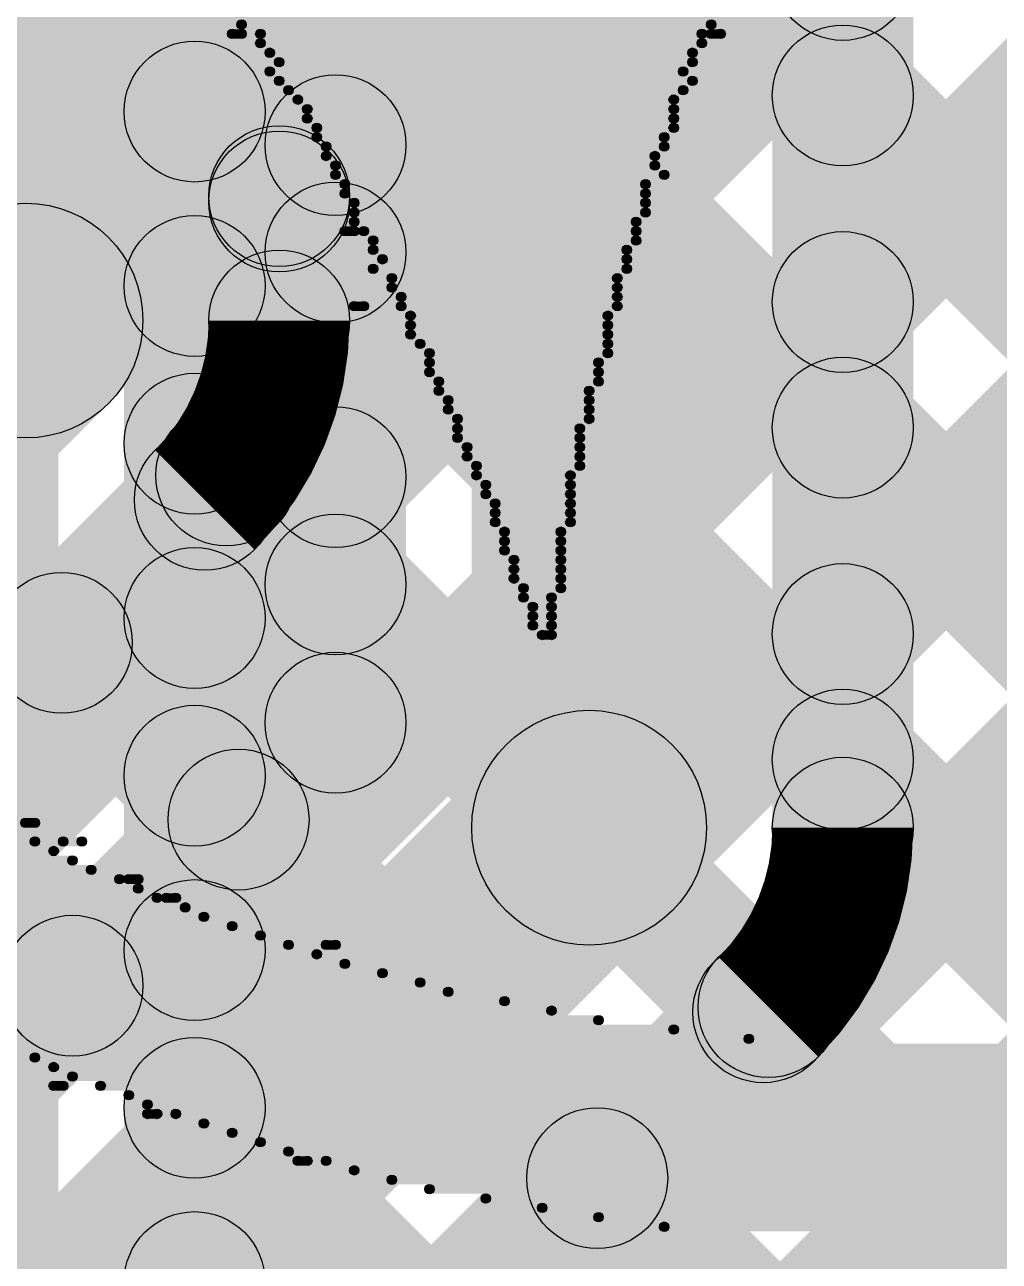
# Model space of a CAD drawing. Header units: millimetres. Extents: x 0 to 212, y 0 to 213.
# Drawn here: x 1.7299 to 1.8337, y 0.5588 to 0.6905 of the extents above; entities that cross this region are included whole.
import ezdxf

# ---------------------------------------------------------------- set-up
doc = ezdxf.new("R2010")
doc.units = ezdxf.units.MM
doc.header["$MEASUREMENT"] = 0
for name, color, linetype in [('BottomLayer', 5, 'Continuous'), ('TopLayer', 1, 'Continuous'), ('TopOverlay', 2, 'Continuous')]:
    doc.layers.add(name, color=color, linetype=linetype)

msp = doc.modelspace()

# ---------------------------------------------------------------- hatches: boundary and pattern name
at = {"layer": 'BottomLayer'}
for points in [[(1.7335, 0.494), (1.7085, 0.494), (1.7085, 1.319), (1.7335, 1.319)], [(1.75137, 0.47867), (1.74077, 0.48928), (2.48392, 1.23243), (2.49453, 1.22183)], [(1.7555, 0.494), (1.7405, 0.494), (1.7405, 1.18368), (1.7555, 1.18368)], [(1.7533, 0.58667), (1.7427, 0.59727), (2.29034, 1.14492), (2.30095, 1.13431)], [(1.7533, 0.62202), (1.7427, 0.63263), (2.25393, 1.14386), (2.26454, 1.13326)], [(1.7533, 0.55131), (1.7427, 0.56192), (2.3245, 1.14372), (2.3351, 1.13311)], [(1.7533, 0.51596), (1.7427, 0.52656), (2.35883, 1.1427), (2.36944, 1.13209)], [(1.7533, 0.65738), (1.7427, 0.66798), (2.2166, 1.14188), (2.2272, 1.13128)], [(1.7427, 0.74666), (1.7533, 0.75726), (2.11853, 0.39204), (2.10792, 0.38143)], [(1.7427, 0.7113), (1.7533, 0.72191), (2.08388, 0.39133), (2.07327, 0.38073)], [(1.7427, 0.67594), (1.7533, 0.68655), (2.04944, 0.39041), (2.03884, 0.3798)], [(1.7427, 0.64059), (1.7533, 0.6512), (2.0152, 0.3893), (2.00459, 0.37869)], [(1.7427, 0.60523), (1.7533, 0.61584), (1.98113, 0.38802), (1.97052, 0.37741)], [(1.7427, 0.56988), (1.7533, 0.58049), (1.9428, 0.39099), (1.93219, 0.38038)]]:
    msp.add_hatch(color=5, dxfattribs=at).paths.add_polyline_path(points)
h = msp.add_hatch(color=5, dxfattribs=at)
edge = h.paths.add_edge_path()
edge.add_arc((1.748, 0.68125), 0.0075, 0, 360)
h = msp.add_hatch(color=5, dxfattribs=at)
edge = h.paths.add_edge_path()
edge.add_arc((1.748, 0.66268), 0.0075, 0, 360)
h = msp.add_hatch(color=5, dxfattribs=at)
edge = h.paths.add_edge_path()
edge.add_arc((1.748, 0.64589), 0.0075, 0, 360)
h = msp.add_hatch(color=5, dxfattribs=at)
edge = h.paths.add_edge_path()
edge.add_arc((1.748, 0.62733), 0.0075, 0, 360)
h = msp.add_hatch(color=5, dxfattribs=at)
edge = h.paths.add_edge_path()
edge.add_arc((1.748, 0.61054), 0.0075, 0, 360)
h = msp.add_hatch(color=5, dxfattribs=at)
edge = h.paths.add_edge_path()
edge.add_arc((1.748, 0.59197), 0.0075, 0, 360)
h = msp.add_hatch(color=5, dxfattribs=at)
edge = h.paths.add_edge_path()
edge.add_arc((1.748, 0.57518), 0.0075, 0, 360)
h = msp.add_hatch(color=5, dxfattribs=at)
edge = h.paths.add_edge_path()
edge.add_arc((1.748, 0.55662), 0.0075, 0, 360)
at = {"layer": 'TopLayer'}
for points in [[(1.25722, -0.01548), (1.24661, -0.00488), (2.48392, 1.23243), (2.49453, 1.22183)], [(1.8223, 0.65567), (1.8117, 0.66627), (2.29034, 1.14492), (2.30095, 1.13431)], [(1.8223, 0.62031), (1.8117, 0.63092), (2.3245, 1.14372), (2.3351, 1.13311)], [(1.22186, -0.01548), (1.21126, -0.00488), (2.35883, 1.1427), (2.36944, 1.13209)], [(1.7425, 0.659), (1.7175, 0.659), (1.7175, 0.973), (1.7425, 0.973)], [(1.7645, 0.659), (1.7495, 0.659), (1.7495, 0.96182), (1.7645, 0.96182)], [(1.7705, 0.61618), (1.7555, 0.61618), (1.7555, 0.933), (1.7705, 0.933)], [(1.8025, 0.605), (1.7775, 0.605), (1.7775, 0.933), (1.8025, 0.933)], [(1.8245, 0.605), (1.8095, 0.605), (1.8095, 0.92182), (1.8245, 0.92182)], [(1.8117, 0.67766), (1.8223, 0.68826), (2.11853, 0.39204), (2.10792, 0.38143)], [(1.7623, 0.66638), (1.7517, 0.67698), (1.7577, 0.68298), (1.7683, 0.67238)], [(1.7517, 0.66694), (1.7623, 0.67755), (1.7683, 0.67155), (1.7577, 0.66094)], [(1.61206, 0.52338), (1.59438, 0.54106), (1.72116, 0.66784), (1.73884, 0.65016)], [(1.8117, 0.6423), (1.8223, 0.65291), (2.08388, 0.39133), (2.07327, 0.38073)], [(1.74608, 0.63721), (1.75668, 0.64782), (1.7683, 0.6362), (1.7577, 0.62559)], [(1.60646, 0.47518), (1.59585, 0.48578), (1.7577, 0.64763), (1.7683, 0.63702)], [(1.62762, 0.50783), (1.61701, 0.51843), (1.74379, 0.64521), (1.7544, 0.6346)], [(1.72856, 0.61937), (1.73916, 0.62998), (1.75798, 0.61116), (1.74737, 0.60056)], [(1.6326, 0.47518), (1.62199, 0.48578), (1.7577, 0.62149), (1.7683, 0.61088)], [(1.8117, 0.60694), (1.8223, 0.61755), (2.04944, 0.39041), (2.03884, 0.3798)], [(1.64732, 0.44464), (1.62964, 0.46232), (1.78116, 0.61384), (1.79884, 0.59616)], [(1.71088, 0.6017), (1.72149, 0.6123), (1.7403, 0.59349), (1.7297, 0.58288)], [(1.66288, 0.42909), (1.65227, 0.43969), (1.80379, 0.59121), (1.8144, 0.5806)], [(1.80323, 0.58005), (1.81384, 0.59066), (2.0152, 0.3893), (2.00459, 0.37869)], [(1.78556, 0.56237), (1.79616, 0.57298), (1.98113, 0.38802), (1.97052, 0.37741)]]:
    msp.add_hatch(color=1, dxfattribs=at).paths.add_polyline_path(points)
h = msp.add_hatch(color=1, dxfattribs=at)
edge = h.paths.add_edge_path()
edge.add_arc((1.817, 0.69633), 0.0075, 0, 360)
h = msp.add_hatch(color=1, dxfattribs=at)
edge = h.paths.add_edge_path()
edge.add_arc((1.817, 0.68296), 0.0075, 0, 360)
h = msp.add_hatch(color=1, dxfattribs=at)
edge = h.paths.add_edge_path()
edge.add_arc((1.763, 0.67768), 0.0075, 0, 360)
h = msp.add_hatch(color=1, dxfattribs=at)
edge = h.paths.add_edge_path()
edge.add_arc((1.757, 0.67225), 0.0075, 0, 360)
h = msp.add_hatch(color=1, dxfattribs=at)
edge = h.paths.add_edge_path()
edge.add_arc((1.757, 0.67168), 0.0075, 0, 360)
h = msp.add_hatch(color=1, dxfattribs=at)
edge = h.paths.add_edge_path()
edge.add_arc((1.763, 0.66625), 0.0075, 0, 360)
h = msp.add_hatch(color=1, dxfattribs=at)
edge = h.paths.add_edge_path()
edge.add_arc((1.73, 0.659), 0.0125, 0, 360)
h = msp.add_hatch(color=1, dxfattribs=at)
edge = h.paths.add_edge_path()
edge.add_arc((1.73, 0.659), 0.0125, 0, 360)
h = msp.add_hatch(color=1, dxfattribs=at)
edge = h.paths.add_edge_path()
edge.add_arc((1.817, 0.66097), 0.0075, 0, 360)
h = msp.add_hatch(color=1, dxfattribs=at)
edge = h.paths.add_edge_path()
edge.add_arc((1.757, 0.659), 0.0075, 0, 360)
h = msp.add_hatch(color=1, dxfattribs=at)
edge = h.paths.add_edge_path()
edge.add_arc((1.757, 0.659), 0.0075, 0, 360)
h = msp.add_hatch(color=1, dxfattribs=at)
edge = h.paths.add_edge_path()
edge.add_arc((1.757, 0.659), 0.0075, 0, 360)
h = msp.add_hatch(color=1, dxfattribs=at)
edge = h.paths.add_edge_path()
edge.add_arc((1.817, 0.6476), 0.0075, 0, 360)
h = msp.add_hatch(color=1, dxfattribs=at)
edge = h.paths.add_edge_path()
edge.add_arc((1.75138, 0.64251), 0.0075, 0, 360)
h = msp.add_hatch(color=1, dxfattribs=at)
edge = h.paths.add_edge_path()
edge.add_arc((1.763, 0.64233), 0.0075, 0, 360)
h = msp.add_hatch(color=1, dxfattribs=at)
edge = h.paths.add_edge_path()
edge.add_arc((1.74909, 0.63991), 0.0075, 0, 360)
h = msp.add_hatch(color=1, dxfattribs=at)
edge = h.paths.add_edge_path()
edge.add_arc((1.74909, 0.63991), 0.0075, 0, 360)
h = msp.add_hatch(color=1, dxfattribs=at)
edge = h.paths.add_edge_path()
edge.add_arc((1.74909, 0.63991), 0.0075, 0, 360)
h = msp.add_hatch(color=1, dxfattribs=at)
edge = h.paths.add_edge_path()
edge.add_arc((1.763, 0.63089), 0.0075, 0, 360)
h = msp.add_hatch(color=1, dxfattribs=at)
edge = h.paths.add_edge_path()
edge.add_arc((1.73386, 0.62468), 0.0075, 0, 360)
h = msp.add_hatch(color=1, dxfattribs=at)
edge = h.paths.add_edge_path()
edge.add_arc((1.817, 0.62562), 0.0075, 0, 360)
h = msp.add_hatch(color=1, dxfattribs=at)
edge = h.paths.add_edge_path()
edge.add_arc((1.763, 0.61618), 0.0075, 0, 360)
h = msp.add_hatch(color=1, dxfattribs=at)
edge = h.paths.add_edge_path()
edge.add_arc((1.763, 0.61618), 0.0075, 0, 360)
h = msp.add_hatch(color=1, dxfattribs=at)
edge = h.paths.add_edge_path()
edge.add_arc((1.817, 0.61225), 0.0075, 0, 360)
h = msp.add_hatch(color=1, dxfattribs=at)
edge = h.paths.add_edge_path()
edge.add_arc((1.79, 0.605), 0.0125, 0, 360)
h = msp.add_hatch(color=1, dxfattribs=at)
edge = h.paths.add_edge_path()
edge.add_arc((1.79, 0.605), 0.0125, 0, 360)
h = msp.add_hatch(color=1, dxfattribs=at)
edge = h.paths.add_edge_path()
edge.add_arc((1.75268, 0.60586), 0.0075, 0, 360)
h = msp.add_hatch(color=1, dxfattribs=at)
edge = h.paths.add_edge_path()
edge.add_arc((1.817, 0.605), 0.0075, 0, 360)
h = msp.add_hatch(color=1, dxfattribs=at)
edge = h.paths.add_edge_path()
edge.add_arc((1.817, 0.605), 0.0075, 0, 360)
h = msp.add_hatch(color=1, dxfattribs=at)
edge = h.paths.add_edge_path()
edge.add_arc((1.817, 0.605), 0.0075, 0, 360)
h = msp.add_hatch(color=1, dxfattribs=at)
edge = h.paths.add_edge_path()
edge.add_arc((1.735, 0.58818), 0.0075, 0, 360)
h = msp.add_hatch(color=1, dxfattribs=at)
edge = h.paths.add_edge_path()
edge.add_arc((1.80854, 0.58535), 0.0075, 0, 360)
h = msp.add_hatch(color=1, dxfattribs=at)
edge = h.paths.add_edge_path()
edge.add_arc((1.80909, 0.58591), 0.0075, 0, 360)
h = msp.add_hatch(color=1, dxfattribs=at)
edge = h.paths.add_edge_path()
edge.add_arc((1.80909, 0.58591), 0.0075, 0, 360)
h = msp.add_hatch(color=1, dxfattribs=at)
edge = h.paths.add_edge_path()
edge.add_arc((1.80909, 0.58591), 0.0075, 0, 360)
h = msp.add_hatch(color=1, dxfattribs=at)
edge = h.paths.add_edge_path()
edge.add_arc((1.79086, 0.56768), 0.0075, 0, 360)
at = {"layer": 'TopOverlay'}
h = msp.add_hatch(color=2, dxfattribs=at)
edge = h.paths.add_edge_path()
edge.add_arc((1.752, 0.68952), 0.0005, 0, 360)
for points in [[(1.752, 0.68902), (1.752, 0.69002), (1.753, 0.69002), (1.753, 0.68902)], [(1.753, 0.69002), (1.753, 0.69102), (1.803, 0.69102), (1.803, 0.69002)], [(1.755, 0.68902), (1.755, 0.69002), (1.802, 0.69002), (1.802, 0.68902)], [(1.803, 0.68902), (1.803, 0.69002), (1.804, 0.69002), (1.804, 0.68902)], [(1.755, 0.68802), (1.755, 0.68902), (1.802, 0.68902), (1.802, 0.68802)], [(1.756, 0.68702), (1.756, 0.68802), (1.801, 0.68802), (1.801, 0.68702)], [(1.756, 0.68502), (1.756, 0.68602), (1.8, 0.68602), (1.8, 0.68502)], [(1.757, 0.68602), (1.757, 0.68702), (1.801, 0.68702), (1.801, 0.68602)], [(1.757, 0.68402), (1.757, 0.68502), (1.801, 0.68502), (1.801, 0.68402)], [(1.758, 0.68302), (1.758, 0.68402), (1.8, 0.68402), (1.8, 0.68302)], [(1.759, 0.68202), (1.759, 0.68302), (1.799, 0.68302), (1.799, 0.68202)], [(1.76, 0.68102), (1.76, 0.68202), (1.799, 0.68202), (1.799, 0.68102)], [(1.76, 0.68002), (1.76, 0.68102), (1.799, 0.68102), (1.799, 0.68002)], [(1.761, 0.67902), (1.761, 0.68002), (1.799, 0.68002), (1.799, 0.67902)], [(1.761, 0.67802), (1.761, 0.67902), (1.798, 0.67902), (1.798, 0.67802)], [(1.762, 0.67702), (1.762, 0.67802), (1.798, 0.67802), (1.798, 0.67702)], [(1.762, 0.67602), (1.762, 0.67702), (1.797, 0.67702), (1.797, 0.67602)], [(1.763, 0.67502), (1.763, 0.67602), (1.797, 0.67602), (1.797, 0.67502)], [(1.763, 0.67402), (1.763, 0.67502), (1.798, 0.67502), (1.798, 0.67402)], [(1.764, 0.67302), (1.764, 0.67402), (1.796, 0.67402), (1.796, 0.67302)], [(1.764, 0.67202), (1.764, 0.67302), (1.796, 0.67302), (1.796, 0.67202)], [(1.765, 0.67102), (1.765, 0.67202), (1.796, 0.67202), (1.796, 0.67102)], [(1.765, 0.67002), (1.765, 0.67102), (1.796, 0.67102), (1.796, 0.67002)], [(1.764, 0.66802), (1.764, 0.66902), (1.765, 0.66902), (1.765, 0.66802)], [(1.765, 0.66902), (1.765, 0.67002), (1.795, 0.67002), (1.795, 0.66902)], [(1.766, 0.66802), (1.766, 0.66902), (1.795, 0.66902), (1.795, 0.66802)], [(1.767, 0.66702), (1.767, 0.66802), (1.795, 0.66802), (1.795, 0.66702)], [(1.767, 0.66602), (1.767, 0.66702), (1.794, 0.66702), (1.794, 0.66602)], [(1.767, 0.66402), (1.767, 0.66502), (1.794, 0.66502), (1.794, 0.66402)], [(1.768, 0.66502), (1.768, 0.66602), (1.794, 0.66602), (1.794, 0.66502)], [(1.769, 0.66302), (1.769, 0.66402), (1.793, 0.66402), (1.793, 0.66302)], [(1.769, 0.66202), (1.769, 0.66302), (1.793, 0.66302), (1.793, 0.66202)], [(1.765, 0.66002), (1.765, 0.66102), (1.766, 0.66102), (1.766, 0.66002)], [(1.77, 0.66102), (1.77, 0.66202), (1.793, 0.66202), (1.793, 0.66102)], [(1.77, 0.66002), (1.77, 0.66102), (1.793, 0.66102), (1.793, 0.66002)], [(1.771, 0.65902), (1.771, 0.66002), (1.792, 0.66002), (1.792, 0.65902)], [(1.771, 0.65802), (1.771, 0.65902), (1.792, 0.65902), (1.792, 0.65802)], [(1.771, 0.65702), (1.771, 0.65802), (1.792, 0.65802), (1.792, 0.65702)], [(1.772, 0.65602), (1.772, 0.65702), (1.792, 0.65702), (1.792, 0.65602)], [(1.773, 0.65502), (1.773, 0.65602), (1.792, 0.65602), (1.792, 0.65502)], [(1.773, 0.65402), (1.773, 0.65502), (1.791, 0.65502), (1.791, 0.65402)], [(1.773, 0.65302), (1.773, 0.65402), (1.791, 0.65402), (1.791, 0.65302)], [(1.774, 0.65202), (1.774, 0.65302), (1.791, 0.65302), (1.791, 0.65202)], [(1.774, 0.65102), (1.774, 0.65202), (1.79, 0.65202), (1.79, 0.65102)], [(1.775, 0.65002), (1.775, 0.65102), (1.79, 0.65102), (1.79, 0.65002)], [(1.775, 0.64902), (1.775, 0.65002), (1.79, 0.65002), (1.79, 0.64902)], [(1.776, 0.64802), (1.776, 0.64902), (1.79, 0.64902), (1.79, 0.64802)], [(1.776, 0.64702), (1.776, 0.64802), (1.789, 0.64802), (1.789, 0.64702)], [(1.776, 0.64602), (1.776, 0.64702), (1.789, 0.64702), (1.789, 0.64602)], [(1.777, 0.64502), (1.777, 0.64602), (1.789, 0.64602), (1.789, 0.64502)], [(1.777, 0.64402), (1.777, 0.64502), (1.789, 0.64502), (1.789, 0.64402)], [(1.778, 0.64302), (1.778, 0.64402), (1.789, 0.64402), (1.789, 0.64302)], [(1.778, 0.64202), (1.778, 0.64302), (1.788, 0.64302), (1.788, 0.64202)], [(1.779, 0.64102), (1.779, 0.64202), (1.788, 0.64202), (1.788, 0.64102)], [(1.779, 0.64002), (1.779, 0.64102), (1.788, 0.64102), (1.788, 0.64002)], [(1.78, 0.63902), (1.78, 0.64002), (1.788, 0.64002), (1.788, 0.63902)], [(1.78, 0.63802), (1.78, 0.63902), (1.788, 0.63902), (1.788, 0.63802)], [(1.78, 0.63702), (1.78, 0.63802), (1.788, 0.63802), (1.788, 0.63702)], [(1.781, 0.63602), (1.781, 0.63702), (1.787, 0.63702), (1.787, 0.63602)], [(1.781, 0.63502), (1.781, 0.63602), (1.787, 0.63602), (1.787, 0.63502)], [(1.781, 0.63402), (1.781, 0.63502), (1.787, 0.63502), (1.787, 0.63402)], [(1.782, 0.63302), (1.782, 0.63402), (1.787, 0.63402), (1.787, 0.63302)], [(1.782, 0.63202), (1.782, 0.63302), (1.787, 0.63302), (1.787, 0.63202)], [(1.782, 0.63102), (1.782, 0.63202), (1.787, 0.63202), (1.787, 0.63102)], [(1.783, 0.63002), (1.783, 0.63102), (1.787, 0.63102), (1.787, 0.63002)], [(1.783, 0.62902), (1.783, 0.63002), (1.786, 0.63002), (1.786, 0.62902)], [(1.784, 0.62802), (1.784, 0.62902), (1.786, 0.62902), (1.786, 0.62802)], [(1.784, 0.62702), (1.784, 0.62802), (1.786, 0.62802), (1.786, 0.62702)], [(1.784, 0.62602), (1.784, 0.62702), (1.786, 0.62702), (1.786, 0.62602)], [(1.785, 0.62502), (1.785, 0.62602), (1.786, 0.62602), (1.786, 0.62502)], [(1.73, 0.60502), (1.73, 0.60602), (1.731, 0.60602), (1.731, 0.60502)], [(1.69, 0.60302), (1.69, 0.60402), (1.731, 0.60402), (1.731, 0.60302)], [(1.692, 0.60202), (1.692, 0.60302), (1.733, 0.60302), (1.733, 0.60202)], [(1.734, 0.60302), (1.734, 0.60402), (1.736, 0.60402), (1.736, 0.60302)], [(1.693, 0.60102), (1.693, 0.60202), (1.735, 0.60202), (1.735, 0.60102)], [(1.695, 0.60002), (1.695, 0.60102), (1.737, 0.60102), (1.737, 0.60002)], [(1.696, 0.59902), (1.696, 0.60002), (1.74, 0.60002), (1.74, 0.59902)], [(1.741, 0.59902), (1.741, 0.60002), (1.742, 0.60002), (1.742, 0.59902)], [(1.698, 0.59802), (1.698, 0.59902), (1.742, 0.59902), (1.742, 0.59802)], [(1.699, 0.59702), (1.699, 0.59802), (1.744, 0.59802), (1.744, 0.59702)], [(1.745, 0.59702), (1.745, 0.59802), (1.746, 0.59802), (1.746, 0.59702)], [(1.701, 0.59602), (1.701, 0.59702), (1.747, 0.59702), (1.747, 0.59602)], [(1.702, 0.59502), (1.702, 0.59602), (1.749, 0.59602), (1.749, 0.59502)], [(1.702, 0.59402), (1.702, 0.59502), (1.752, 0.59502), (1.752, 0.59402)], [(1.706, 0.59302), (1.706, 0.59402), (1.755, 0.59402), (1.755, 0.59302)], [(1.707, 0.59202), (1.707, 0.59302), (1.758, 0.59302), (1.758, 0.59202)], [(1.762, 0.59202), (1.762, 0.59302), (1.763, 0.59302), (1.763, 0.59202)], [(1.709, 0.59102), (1.709, 0.59202), (1.761, 0.59202), (1.761, 0.59102)], [(1.711, 0.59002), (1.711, 0.59102), (1.764, 0.59102), (1.764, 0.59002)], [(1.713, 0.58902), (1.713, 0.59002), (1.768, 0.59002), (1.768, 0.58902)], [(1.715, 0.58802), (1.715, 0.58902), (1.772, 0.58902), (1.772, 0.58802)], [(1.716, 0.58702), (1.716, 0.58802), (1.775, 0.58802), (1.775, 0.58702)], [(1.718, 0.58602), (1.718, 0.58702), (1.781, 0.58702), (1.781, 0.58602)], [(1.72, 0.58502), (1.72, 0.58602), (1.786, 0.58602), (1.786, 0.58502)], [(1.722, 0.58402), (1.722, 0.58502), (1.791, 0.58502), (1.791, 0.58402)], [(1.724, 0.58302), (1.724, 0.58402), (1.799, 0.58402), (1.799, 0.58302)], [(1.726, 0.58202), (1.726, 0.58302), (1.807, 0.58302), (1.807, 0.58202)], [(1.729, 0.58102), (1.729, 0.58202), (1.918, 0.58202), (1.918, 0.58102)], [(1.731, 0.58002), (1.731, 0.58102), (1.917, 0.58102), (1.917, 0.58002)], [(1.733, 0.57902), (1.733, 0.58002), (1.914, 0.58002), (1.914, 0.57902)], [(1.733, 0.57702), (1.733, 0.57802), (1.734, 0.57802), (1.734, 0.57702)], [(1.735, 0.57802), (1.735, 0.57902), (1.911, 0.57902), (1.911, 0.57802)], [(1.738, 0.57702), (1.738, 0.57802), (1.909, 0.57802), (1.909, 0.57702)], [(1.741, 0.57602), (1.741, 0.57702), (1.907, 0.57702), (1.907, 0.57602)], [(1.743, 0.57502), (1.743, 0.57602), (1.904, 0.57602), (1.904, 0.57502)], [(1.743, 0.57402), (1.743, 0.57502), (1.744, 0.57502), (1.744, 0.57402)], [(1.746, 0.57402), (1.746, 0.57502), (1.902, 0.57502), (1.902, 0.57402)], [(1.749, 0.57302), (1.749, 0.57402), (1.898, 0.57402), (1.898, 0.57302)], [(1.752, 0.57202), (1.752, 0.57302), (1.895, 0.57302), (1.895, 0.57202)], [(1.755, 0.57102), (1.755, 0.57202), (1.892, 0.57202), (1.892, 0.57102)], [(1.758, 0.57002), (1.758, 0.57102), (1.889, 0.57102), (1.889, 0.57002)], [(1.759, 0.56902), (1.759, 0.57002), (1.76, 0.57002), (1.76, 0.56902)], [(1.762, 0.56902), (1.762, 0.57002), (1.885, 0.57002), (1.885, 0.56902)], [(1.765, 0.56802), (1.765, 0.56902), (1.882, 0.56902), (1.882, 0.56802)], [(1.769, 0.56702), (1.769, 0.56802), (1.878, 0.56802), (1.878, 0.56702)], [(1.773, 0.56602), (1.773, 0.56702), (1.873, 0.56702), (1.873, 0.56602)], [(1.779, 0.56502), (1.779, 0.56602), (1.868, 0.56602), (1.868, 0.56502)], [(1.785, 0.56402), (1.785, 0.56502), (1.862, 0.56502), (1.862, 0.56402)], [(1.791, 0.56302), (1.791, 0.56402), (1.856, 0.56402), (1.856, 0.56302)], [(1.798, 0.56202), (1.798, 0.56302), (1.85, 0.56302), (1.85, 0.56202)]]:
    msp.add_hatch(color=2, dxfattribs=at).paths.add_polyline_path(points)
h = msp.add_hatch(color=2, dxfattribs=at)
edge = h.paths.add_edge_path()
edge.add_arc((1.753, 0.69052), 0.0005, 0, 360)
h = msp.add_hatch(color=2, dxfattribs=at)
edge = h.paths.add_edge_path()
edge.add_arc((1.753, 0.68952), 0.0005, 0, 360)
h = msp.add_hatch(color=2, dxfattribs=at)
edge = h.paths.add_edge_path()
edge.add_arc((1.755, 0.68952), 0.0005, 0, 360)
h = msp.add_hatch(color=2, dxfattribs=at)
edge = h.paths.add_edge_path()
edge.add_arc((1.802, 0.68952), 0.0005, 0, 360)
h = msp.add_hatch(color=2, dxfattribs=at)
edge = h.paths.add_edge_path()
edge.add_arc((1.803, 0.69052), 0.0005, 0, 360)
h = msp.add_hatch(color=2, dxfattribs=at)
edge = h.paths.add_edge_path()
edge.add_arc((1.803, 0.68952), 0.0005, 0, 360)
h = msp.add_hatch(color=2, dxfattribs=at)
edge = h.paths.add_edge_path()
edge.add_arc((1.804, 0.68952), 0.0005, 0, 360)
h = msp.add_hatch(color=2, dxfattribs=at)
edge = h.paths.add_edge_path()
edge.add_arc((1.755, 0.68852), 0.0005, 0, 360)
h = msp.add_hatch(color=2, dxfattribs=at)
edge = h.paths.add_edge_path()
edge.add_arc((1.802, 0.68852), 0.0005, 0, 360)
h = msp.add_hatch(color=2, dxfattribs=at)
edge = h.paths.add_edge_path()
edge.add_arc((1.756, 0.68752), 0.0005, 0, 360)
h = msp.add_hatch(color=2, dxfattribs=at)
edge = h.paths.add_edge_path()
edge.add_arc((1.801, 0.68752), 0.0005, 0, 360)
h = msp.add_hatch(color=2, dxfattribs=at)
edge = h.paths.add_edge_path()
edge.add_arc((1.756, 0.68552), 0.0005, 0, 360)
h = msp.add_hatch(color=2, dxfattribs=at)
edge = h.paths.add_edge_path()
edge.add_arc((1.757, 0.68652), 0.0005, 0, 360)
h = msp.add_hatch(color=2, dxfattribs=at)
edge = h.paths.add_edge_path()
edge.add_arc((1.8, 0.68552), 0.0005, 0, 360)
h = msp.add_hatch(color=2, dxfattribs=at)
edge = h.paths.add_edge_path()
edge.add_arc((1.801, 0.68652), 0.0005, 0, 360)
h = msp.add_hatch(color=2, dxfattribs=at)
edge = h.paths.add_edge_path()
edge.add_arc((1.757, 0.68452), 0.0005, 0, 360)
h = msp.add_hatch(color=2, dxfattribs=at)
edge = h.paths.add_edge_path()
edge.add_arc((1.801, 0.68452), 0.0005, 0, 360)
h = msp.add_hatch(color=2, dxfattribs=at)
edge = h.paths.add_edge_path()
edge.add_arc((1.758, 0.68352), 0.0005, 0, 360)
h = msp.add_hatch(color=2, dxfattribs=at)
edge = h.paths.add_edge_path()
edge.add_arc((1.8, 0.68352), 0.0005, 0, 360)
h = msp.add_hatch(color=2, dxfattribs=at)
edge = h.paths.add_edge_path()
edge.add_arc((1.759, 0.68252), 0.0005, 0, 360)
h = msp.add_hatch(color=2, dxfattribs=at)
edge = h.paths.add_edge_path()
edge.add_arc((1.76, 0.68152), 0.0005, 0, 360)
h = msp.add_hatch(color=2, dxfattribs=at)
edge = h.paths.add_edge_path()
edge.add_arc((1.799, 0.68252), 0.0005, 0, 360)
h = msp.add_hatch(color=2, dxfattribs=at)
edge = h.paths.add_edge_path()
edge.add_arc((1.799, 0.68152), 0.0005, 0, 360)
h = msp.add_hatch(color=2, dxfattribs=at)
edge = h.paths.add_edge_path()
edge.add_arc((1.76, 0.68052), 0.0005, 0, 360)
h = msp.add_hatch(color=2, dxfattribs=at)
edge = h.paths.add_edge_path()
edge.add_arc((1.799, 0.68052), 0.0005, 0, 360)
h = msp.add_hatch(color=2, dxfattribs=at)
edge = h.paths.add_edge_path()
edge.add_arc((1.761, 0.67952), 0.0005, 0, 360)
h = msp.add_hatch(color=2, dxfattribs=at)
edge = h.paths.add_edge_path()
edge.add_arc((1.799, 0.67952), 0.0005, 0, 360)
h = msp.add_hatch(color=2, dxfattribs=at)
edge = h.paths.add_edge_path()
edge.add_arc((1.761, 0.67852), 0.0005, 0, 360)
h = msp.add_hatch(color=2, dxfattribs=at)
edge = h.paths.add_edge_path()
edge.add_arc((1.798, 0.67852), 0.0005, 0, 360)
h = msp.add_hatch(color=2, dxfattribs=at)
edge = h.paths.add_edge_path()
edge.add_arc((1.762, 0.67752), 0.0005, 0, 360)
h = msp.add_hatch(color=2, dxfattribs=at)
edge = h.paths.add_edge_path()
edge.add_arc((1.762, 0.67652), 0.0005, 0, 360)
h = msp.add_hatch(color=2, dxfattribs=at)
edge = h.paths.add_edge_path()
edge.add_arc((1.797, 0.67652), 0.0005, 0, 360)
h = msp.add_hatch(color=2, dxfattribs=at)
edge = h.paths.add_edge_path()
edge.add_arc((1.798, 0.67752), 0.0005, 0, 360)
h = msp.add_hatch(color=2, dxfattribs=at)
edge = h.paths.add_edge_path()
edge.add_arc((1.763, 0.67552), 0.0005, 0, 360)
h = msp.add_hatch(color=2, dxfattribs=at)
edge = h.paths.add_edge_path()
edge.add_arc((1.797, 0.67552), 0.0005, 0, 360)
h = msp.add_hatch(color=2, dxfattribs=at)
edge = h.paths.add_edge_path()
edge.add_arc((1.763, 0.67452), 0.0005, 0, 360)
h = msp.add_hatch(color=2, dxfattribs=at)
edge = h.paths.add_edge_path()
edge.add_arc((1.798, 0.67452), 0.0005, 0, 360)
h = msp.add_hatch(color=2, dxfattribs=at)
edge = h.paths.add_edge_path()
edge.add_arc((1.764, 0.67352), 0.0005, 0, 360)
h = msp.add_hatch(color=2, dxfattribs=at)
edge = h.paths.add_edge_path()
edge.add_arc((1.764, 0.67252), 0.0005, 0, 360)
h = msp.add_hatch(color=2, dxfattribs=at)
edge = h.paths.add_edge_path()
edge.add_arc((1.796, 0.67352), 0.0005, 0, 360)
h = msp.add_hatch(color=2, dxfattribs=at)
edge = h.paths.add_edge_path()
edge.add_arc((1.796, 0.67252), 0.0005, 0, 360)
h = msp.add_hatch(color=2, dxfattribs=at)
edge = h.paths.add_edge_path()
edge.add_arc((1.765, 0.67152), 0.0005, 0, 360)
h = msp.add_hatch(color=2, dxfattribs=at)
edge = h.paths.add_edge_path()
edge.add_arc((1.796, 0.67152), 0.0005, 0, 360)
h = msp.add_hatch(color=2, dxfattribs=at)
edge = h.paths.add_edge_path()
edge.add_arc((1.765, 0.67052), 0.0005, 0, 360)
h = msp.add_hatch(color=2, dxfattribs=at)
edge = h.paths.add_edge_path()
edge.add_arc((1.796, 0.67052), 0.0005, 0, 360)
h = msp.add_hatch(color=2, dxfattribs=at)
edge = h.paths.add_edge_path()
edge.add_arc((1.764, 0.66852), 0.0005, 0, 360)
h = msp.add_hatch(color=2, dxfattribs=at)
edge = h.paths.add_edge_path()
edge.add_arc((1.765, 0.66952), 0.0005, 0, 360)
h = msp.add_hatch(color=2, dxfattribs=at)
edge = h.paths.add_edge_path()
edge.add_arc((1.765, 0.66852), 0.0005, 0, 360)
h = msp.add_hatch(color=2, dxfattribs=at)
edge = h.paths.add_edge_path()
edge.add_arc((1.766, 0.66852), 0.0005, 0, 360)
h = msp.add_hatch(color=2, dxfattribs=at)
edge = h.paths.add_edge_path()
edge.add_arc((1.795, 0.66952), 0.0005, 0, 360)
h = msp.add_hatch(color=2, dxfattribs=at)
edge = h.paths.add_edge_path()
edge.add_arc((1.795, 0.66852), 0.0005, 0, 360)
h = msp.add_hatch(color=2, dxfattribs=at)
edge = h.paths.add_edge_path()
edge.add_arc((1.767, 0.66752), 0.0005, 0, 360)
h = msp.add_hatch(color=2, dxfattribs=at)
edge = h.paths.add_edge_path()
edge.add_arc((1.795, 0.66752), 0.0005, 0, 360)
h = msp.add_hatch(color=2, dxfattribs=at)
edge = h.paths.add_edge_path()
edge.add_arc((1.767, 0.66652), 0.0005, 0, 360)
h = msp.add_hatch(color=2, dxfattribs=at)
edge = h.paths.add_edge_path()
edge.add_arc((1.794, 0.66652), 0.0005, 0, 360)
h = msp.add_hatch(color=2, dxfattribs=at)
edge = h.paths.add_edge_path()
edge.add_arc((1.767, 0.66452), 0.0005, 0, 360)
h = msp.add_hatch(color=2, dxfattribs=at)
edge = h.paths.add_edge_path()
edge.add_arc((1.768, 0.66552), 0.0005, 0, 360)
h = msp.add_hatch(color=2, dxfattribs=at)
edge = h.paths.add_edge_path()
edge.add_arc((1.794, 0.66552), 0.0005, 0, 360)
h = msp.add_hatch(color=2, dxfattribs=at)
edge = h.paths.add_edge_path()
edge.add_arc((1.794, 0.66452), 0.0005, 0, 360)
h = msp.add_hatch(color=2, dxfattribs=at)
edge = h.paths.add_edge_path()
edge.add_arc((1.769, 0.66352), 0.0005, 0, 360)
h = msp.add_hatch(color=2, dxfattribs=at)
edge = h.paths.add_edge_path()
edge.add_arc((1.793, 0.66352), 0.0005, 0, 360)
h = msp.add_hatch(color=2, dxfattribs=at)
edge = h.paths.add_edge_path()
edge.add_arc((1.769, 0.66252), 0.0005, 0, 360)
h = msp.add_hatch(color=2, dxfattribs=at)
edge = h.paths.add_edge_path()
edge.add_arc((1.793, 0.66252), 0.0005, 0, 360)
h = msp.add_hatch(color=2, dxfattribs=at)
edge = h.paths.add_edge_path()
edge.add_arc((1.765, 0.66052), 0.0005, 0, 360)
h = msp.add_hatch(color=2, dxfattribs=at)
edge = h.paths.add_edge_path()
edge.add_arc((1.766, 0.66052), 0.0005, 0, 360)
h = msp.add_hatch(color=2, dxfattribs=at)
edge = h.paths.add_edge_path()
edge.add_arc((1.77, 0.66152), 0.0005, 0, 360)
h = msp.add_hatch(color=2, dxfattribs=at)
edge = h.paths.add_edge_path()
edge.add_arc((1.77, 0.66052), 0.0005, 0, 360)
h = msp.add_hatch(color=2, dxfattribs=at)
edge = h.paths.add_edge_path()
edge.add_arc((1.793, 0.66152), 0.0005, 0, 360)
h = msp.add_hatch(color=2, dxfattribs=at)
edge = h.paths.add_edge_path()
edge.add_arc((1.793, 0.66052), 0.0005, 0, 360)
h = msp.add_hatch(color=2, dxfattribs=at)
edge = h.paths.add_edge_path()
edge.add_arc((1.771, 0.65952), 0.0005, 0, 360)
h = msp.add_hatch(color=2, dxfattribs=at)
edge = h.paths.add_edge_path()
edge.add_arc((1.792, 0.65952), 0.0005, 0, 360)
h = msp.add_hatch(color=2, dxfattribs=at)
edge = h.paths.add_edge_path()
edge.add_arc((1.771, 0.65852), 0.0005, 0, 360)
h = msp.add_hatch(color=2, dxfattribs=at)
edge = h.paths.add_edge_path()
edge.add_arc((1.792, 0.65852), 0.0005, 0, 360)
h = msp.add_hatch(color=2, dxfattribs=at)
edge = h.paths.add_edge_path()
edge.add_arc((1.771, 0.65752), 0.0005, 0, 360)
h = msp.add_hatch(color=2, dxfattribs=at)
edge = h.paths.add_edge_path()
edge.add_arc((1.772, 0.65652), 0.0005, 0, 360)
h = msp.add_hatch(color=2, dxfattribs=at)
edge = h.paths.add_edge_path()
edge.add_arc((1.792, 0.65752), 0.0005, 0, 360)
h = msp.add_hatch(color=2, dxfattribs=at)
edge = h.paths.add_edge_path()
edge.add_arc((1.792, 0.65652), 0.0005, 0, 360)
h = msp.add_hatch(color=2, dxfattribs=at)
edge = h.paths.add_edge_path()
edge.add_arc((1.773, 0.65552), 0.0005, 0, 360)
h = msp.add_hatch(color=2, dxfattribs=at)
edge = h.paths.add_edge_path()
edge.add_arc((1.792, 0.65552), 0.0005, 0, 360)
h = msp.add_hatch(color=2, dxfattribs=at)
edge = h.paths.add_edge_path()
edge.add_arc((1.773, 0.65452), 0.0005, 0, 360)
h = msp.add_hatch(color=2, dxfattribs=at)
edge = h.paths.add_edge_path()
edge.add_arc((1.791, 0.65452), 0.0005, 0, 360)
h = msp.add_hatch(color=2, dxfattribs=at)
edge = h.paths.add_edge_path()
edge.add_arc((1.773, 0.65352), 0.0005, 0, 360)
h = msp.add_hatch(color=2, dxfattribs=at)
edge = h.paths.add_edge_path()
edge.add_arc((1.791, 0.65352), 0.0005, 0, 360)
h = msp.add_hatch(color=2, dxfattribs=at)
edge = h.paths.add_edge_path()
edge.add_arc((1.774, 0.65252), 0.0005, 0, 360)
h = msp.add_hatch(color=2, dxfattribs=at)
edge = h.paths.add_edge_path()
edge.add_arc((1.774, 0.65152), 0.0005, 0, 360)
h = msp.add_hatch(color=2, dxfattribs=at)
edge = h.paths.add_edge_path()
edge.add_arc((1.79, 0.65152), 0.0005, 0, 360)
h = msp.add_hatch(color=2, dxfattribs=at)
edge = h.paths.add_edge_path()
edge.add_arc((1.791, 0.65252), 0.0005, 0, 360)
h = msp.add_hatch(color=2, dxfattribs=at)
edge = h.paths.add_edge_path()
edge.add_arc((1.775, 0.65052), 0.0005, 0, 360)
h = msp.add_hatch(color=2, dxfattribs=at)
edge = h.paths.add_edge_path()
edge.add_arc((1.79, 0.65052), 0.0005, 0, 360)
h = msp.add_hatch(color=2, dxfattribs=at)
edge = h.paths.add_edge_path()
edge.add_arc((1.775, 0.64952), 0.0005, 0, 360)
h = msp.add_hatch(color=2, dxfattribs=at)
edge = h.paths.add_edge_path()
edge.add_arc((1.79, 0.64952), 0.0005, 0, 360)
h = msp.add_hatch(color=2, dxfattribs=at)
edge = h.paths.add_edge_path()
edge.add_arc((1.776, 0.64852), 0.0005, 0, 360)
h = msp.add_hatch(color=2, dxfattribs=at)
edge = h.paths.add_edge_path()
edge.add_arc((1.776, 0.64752), 0.0005, 0, 360)
h = msp.add_hatch(color=2, dxfattribs=at)
edge = h.paths.add_edge_path()
edge.add_arc((1.789, 0.64752), 0.0005, 0, 360)
h = msp.add_hatch(color=2, dxfattribs=at)
edge = h.paths.add_edge_path()
edge.add_arc((1.79, 0.64852), 0.0005, 0, 360)
h = msp.add_hatch(color=2, dxfattribs=at)
edge = h.paths.add_edge_path()
edge.add_arc((1.776, 0.64652), 0.0005, 0, 360)
h = msp.add_hatch(color=2, dxfattribs=at)
edge = h.paths.add_edge_path()
edge.add_arc((1.789, 0.64652), 0.0005, 0, 360)
h = msp.add_hatch(color=2, dxfattribs=at)
edge = h.paths.add_edge_path()
edge.add_arc((1.777, 0.64552), 0.0005, 0, 360)
h = msp.add_hatch(color=2, dxfattribs=at)
edge = h.paths.add_edge_path()
edge.add_arc((1.789, 0.64552), 0.0005, 0, 360)
h = msp.add_hatch(color=2, dxfattribs=at)
edge = h.paths.add_edge_path()
edge.add_arc((1.777, 0.64452), 0.0005, 0, 360)
h = msp.add_hatch(color=2, dxfattribs=at)
edge = h.paths.add_edge_path()
edge.add_arc((1.778, 0.64352), 0.0005, 0, 360)
h = msp.add_hatch(color=2, dxfattribs=at)
edge = h.paths.add_edge_path()
edge.add_arc((1.789, 0.64452), 0.0005, 0, 360)
h = msp.add_hatch(color=2, dxfattribs=at)
edge = h.paths.add_edge_path()
edge.add_arc((1.789, 0.64352), 0.0005, 0, 360)
h = msp.add_hatch(color=2, dxfattribs=at)
edge = h.paths.add_edge_path()
edge.add_arc((1.778, 0.64252), 0.0005, 0, 360)
h = msp.add_hatch(color=2, dxfattribs=at)
edge = h.paths.add_edge_path()
edge.add_arc((1.788, 0.64252), 0.0005, 0, 360)
h = msp.add_hatch(color=2, dxfattribs=at)
edge = h.paths.add_edge_path()
edge.add_arc((1.779, 0.64152), 0.0005, 0, 360)
h = msp.add_hatch(color=2, dxfattribs=at)
edge = h.paths.add_edge_path()
edge.add_arc((1.788, 0.64152), 0.0005, 0, 360)
h = msp.add_hatch(color=2, dxfattribs=at)
edge = h.paths.add_edge_path()
edge.add_arc((1.779, 0.64052), 0.0005, 0, 360)
h = msp.add_hatch(color=2, dxfattribs=at)
edge = h.paths.add_edge_path()
edge.add_arc((1.78, 0.63952), 0.0005, 0, 360)
h = msp.add_hatch(color=2, dxfattribs=at)
edge = h.paths.add_edge_path()
edge.add_arc((1.788, 0.64052), 0.0005, 0, 360)
h = msp.add_hatch(color=2, dxfattribs=at)
edge = h.paths.add_edge_path()
edge.add_arc((1.788, 0.63952), 0.0005, 0, 360)
h = msp.add_hatch(color=2, dxfattribs=at)
edge = h.paths.add_edge_path()
edge.add_arc((1.78, 0.63852), 0.0005, 0, 360)
h = msp.add_hatch(color=2, dxfattribs=at)
edge = h.paths.add_edge_path()
edge.add_arc((1.788, 0.63852), 0.0005, 0, 360)
h = msp.add_hatch(color=2, dxfattribs=at)
edge = h.paths.add_edge_path()
edge.add_arc((1.78, 0.63752), 0.0005, 0, 360)
h = msp.add_hatch(color=2, dxfattribs=at)
edge = h.paths.add_edge_path()
edge.add_arc((1.788, 0.63752), 0.0005, 0, 360)
h = msp.add_hatch(color=2, dxfattribs=at)
edge = h.paths.add_edge_path()
edge.add_arc((1.781, 0.63652), 0.0005, 0, 360)
h = msp.add_hatch(color=2, dxfattribs=at)
edge = h.paths.add_edge_path()
edge.add_arc((1.781, 0.63552), 0.0005, 0, 360)
h = msp.add_hatch(color=2, dxfattribs=at)
edge = h.paths.add_edge_path()
edge.add_arc((1.787, 0.63652), 0.0005, 0, 360)
h = msp.add_hatch(color=2, dxfattribs=at)
edge = h.paths.add_edge_path()
edge.add_arc((1.787, 0.63552), 0.0005, 0, 360)
h = msp.add_hatch(color=2, dxfattribs=at)
edge = h.paths.add_edge_path()
edge.add_arc((1.781, 0.63452), 0.0005, 0, 360)
h = msp.add_hatch(color=2, dxfattribs=at)
edge = h.paths.add_edge_path()
edge.add_arc((1.787, 0.63452), 0.0005, 0, 360)
h = msp.add_hatch(color=2, dxfattribs=at)
edge = h.paths.add_edge_path()
edge.add_arc((1.782, 0.63352), 0.0005, 0, 360)
h = msp.add_hatch(color=2, dxfattribs=at)
edge = h.paths.add_edge_path()
edge.add_arc((1.787, 0.63352), 0.0005, 0, 360)
h = msp.add_hatch(color=2, dxfattribs=at)
edge = h.paths.add_edge_path()
edge.add_arc((1.782, 0.63252), 0.0005, 0, 360)
h = msp.add_hatch(color=2, dxfattribs=at)
edge = h.paths.add_edge_path()
edge.add_arc((1.782, 0.63152), 0.0005, 0, 360)
h = msp.add_hatch(color=2, dxfattribs=at)
edge = h.paths.add_edge_path()
edge.add_arc((1.787, 0.63252), 0.0005, 0, 360)
h = msp.add_hatch(color=2, dxfattribs=at)
edge = h.paths.add_edge_path()
edge.add_arc((1.787, 0.63152), 0.0005, 0, 360)
h = msp.add_hatch(color=2, dxfattribs=at)
edge = h.paths.add_edge_path()
edge.add_arc((1.783, 0.63052), 0.0005, 0, 360)
h = msp.add_hatch(color=2, dxfattribs=at)
edge = h.paths.add_edge_path()
edge.add_arc((1.787, 0.63052), 0.0005, 0, 360)
h = msp.add_hatch(color=2, dxfattribs=at)
edge = h.paths.add_edge_path()
edge.add_arc((1.783, 0.62952), 0.0005, 0, 360)
h = msp.add_hatch(color=2, dxfattribs=at)
edge = h.paths.add_edge_path()
edge.add_arc((1.786, 0.62952), 0.0005, 0, 360)
h = msp.add_hatch(color=2, dxfattribs=at)
edge = h.paths.add_edge_path()
edge.add_arc((1.784, 0.62852), 0.0005, 0, 360)
h = msp.add_hatch(color=2, dxfattribs=at)
edge = h.paths.add_edge_path()
edge.add_arc((1.784, 0.62752), 0.0005, 0, 360)
h = msp.add_hatch(color=2, dxfattribs=at)
edge = h.paths.add_edge_path()
edge.add_arc((1.786, 0.62852), 0.0005, 0, 360)
h = msp.add_hatch(color=2, dxfattribs=at)
edge = h.paths.add_edge_path()
edge.add_arc((1.786, 0.62752), 0.0005, 0, 360)
h = msp.add_hatch(color=2, dxfattribs=at)
edge = h.paths.add_edge_path()
edge.add_arc((1.784, 0.62652), 0.0005, 0, 360)
h = msp.add_hatch(color=2, dxfattribs=at)
edge = h.paths.add_edge_path()
edge.add_arc((1.786, 0.62652), 0.0005, 0, 360)
h = msp.add_hatch(color=2, dxfattribs=at)
edge = h.paths.add_edge_path()
edge.add_arc((1.785, 0.62552), 0.0005, 0, 360)
h = msp.add_hatch(color=2, dxfattribs=at)
edge = h.paths.add_edge_path()
edge.add_arc((1.786, 0.62552), 0.0005, 0, 360)
h = msp.add_hatch(color=2, dxfattribs=at)
edge = h.paths.add_edge_path()
edge.add_arc((1.73, 0.60552), 0.0005, 0, 360)
h = msp.add_hatch(color=2, dxfattribs=at)
edge = h.paths.add_edge_path()
edge.add_arc((1.731, 0.60552), 0.0005, 0, 360)
h = msp.add_hatch(color=2, dxfattribs=at)
edge = h.paths.add_edge_path()
edge.add_arc((1.731, 0.60352), 0.0005, 0, 360)
h = msp.add_hatch(color=2, dxfattribs=at)
edge = h.paths.add_edge_path()
edge.add_arc((1.733, 0.60252), 0.0005, 0, 360)
h = msp.add_hatch(color=2, dxfattribs=at)
edge = h.paths.add_edge_path()
edge.add_arc((1.734, 0.60352), 0.0005, 0, 360)
h = msp.add_hatch(color=2, dxfattribs=at)
edge = h.paths.add_edge_path()
edge.add_arc((1.736, 0.60352), 0.0005, 0, 360)
h = msp.add_hatch(color=2, dxfattribs=at)
edge = h.paths.add_edge_path()
edge.add_arc((1.735, 0.60152), 0.0005, 0, 360)
h = msp.add_hatch(color=2, dxfattribs=at)
edge = h.paths.add_edge_path()
edge.add_arc((1.737, 0.60052), 0.0005, 0, 360)
h = msp.add_hatch(color=2, dxfattribs=at)
edge = h.paths.add_edge_path()
edge.add_arc((1.74, 0.59952), 0.0005, 0, 360)
h = msp.add_hatch(color=2, dxfattribs=at)
edge = h.paths.add_edge_path()
edge.add_arc((1.741, 0.59952), 0.0005, 0, 360)
h = msp.add_hatch(color=2, dxfattribs=at)
edge = h.paths.add_edge_path()
edge.add_arc((1.742, 0.59952), 0.0005, 0, 360)
h = msp.add_hatch(color=2, dxfattribs=at)
edge = h.paths.add_edge_path()
edge.add_arc((1.742, 0.59852), 0.0005, 0, 360)
h = msp.add_hatch(color=2, dxfattribs=at)
edge = h.paths.add_edge_path()
edge.add_arc((1.744, 0.59752), 0.0005, 0, 360)
h = msp.add_hatch(color=2, dxfattribs=at)
edge = h.paths.add_edge_path()
edge.add_arc((1.745, 0.59752), 0.0005, 0, 360)
h = msp.add_hatch(color=2, dxfattribs=at)
edge = h.paths.add_edge_path()
edge.add_arc((1.746, 0.59752), 0.0005, 0, 360)
h = msp.add_hatch(color=2, dxfattribs=at)
edge = h.paths.add_edge_path()
edge.add_arc((1.747, 0.59652), 0.0005, 0, 360)
h = msp.add_hatch(color=2, dxfattribs=at)
edge = h.paths.add_edge_path()
edge.add_arc((1.749, 0.59552), 0.0005, 0, 360)
h = msp.add_hatch(color=2, dxfattribs=at)
edge = h.paths.add_edge_path()
edge.add_arc((1.752, 0.59452), 0.0005, 0, 360)
h = msp.add_hatch(color=2, dxfattribs=at)
edge = h.paths.add_edge_path()
edge.add_arc((1.755, 0.59352), 0.0005, 0, 360)
h = msp.add_hatch(color=2, dxfattribs=at)
edge = h.paths.add_edge_path()
edge.add_arc((1.758, 0.59252), 0.0005, 0, 360)
h = msp.add_hatch(color=2, dxfattribs=at)
edge = h.paths.add_edge_path()
edge.add_arc((1.762, 0.59252), 0.0005, 0, 360)
h = msp.add_hatch(color=2, dxfattribs=at)
edge = h.paths.add_edge_path()
edge.add_arc((1.763, 0.59252), 0.0005, 0, 360)
h = msp.add_hatch(color=2, dxfattribs=at)
edge = h.paths.add_edge_path()
edge.add_arc((1.761, 0.59152), 0.0005, 0, 360)
h = msp.add_hatch(color=2, dxfattribs=at)
edge = h.paths.add_edge_path()
edge.add_arc((1.764, 0.59052), 0.0005, 0, 360)
h = msp.add_hatch(color=2, dxfattribs=at)
edge = h.paths.add_edge_path()
edge.add_arc((1.768, 0.58952), 0.0005, 0, 360)
h = msp.add_hatch(color=2, dxfattribs=at)
edge = h.paths.add_edge_path()
edge.add_arc((1.772, 0.58852), 0.0005, 0, 360)
h = msp.add_hatch(color=2, dxfattribs=at)
edge = h.paths.add_edge_path()
edge.add_arc((1.775, 0.58752), 0.0005, 0, 360)
h = msp.add_hatch(color=2, dxfattribs=at)
edge = h.paths.add_edge_path()
edge.add_arc((1.781, 0.58652), 0.0005, 0, 360)
h = msp.add_hatch(color=2, dxfattribs=at)
edge = h.paths.add_edge_path()
edge.add_arc((1.786, 0.58552), 0.0005, 0, 360)
h = msp.add_hatch(color=2, dxfattribs=at)
edge = h.paths.add_edge_path()
edge.add_arc((1.791, 0.58452), 0.0005, 0, 360)
h = msp.add_hatch(color=2, dxfattribs=at)
edge = h.paths.add_edge_path()
edge.add_arc((1.799, 0.58352), 0.0005, 0, 360)
h = msp.add_hatch(color=2, dxfattribs=at)
edge = h.paths.add_edge_path()
edge.add_arc((1.807, 0.58252), 0.0005, 0, 360)
h = msp.add_hatch(color=2, dxfattribs=at)
edge = h.paths.add_edge_path()
edge.add_arc((1.731, 0.58052), 0.0005, 0, 360)
h = msp.add_hatch(color=2, dxfattribs=at)
edge = h.paths.add_edge_path()
edge.add_arc((1.733, 0.57952), 0.0005, 0, 360)
h = msp.add_hatch(color=2, dxfattribs=at)
edge = h.paths.add_edge_path()
edge.add_arc((1.733, 0.57752), 0.0005, 0, 360)
h = msp.add_hatch(color=2, dxfattribs=at)
edge = h.paths.add_edge_path()
edge.add_arc((1.734, 0.57752), 0.0005, 0, 360)
h = msp.add_hatch(color=2, dxfattribs=at)
edge = h.paths.add_edge_path()
edge.add_arc((1.735, 0.57852), 0.0005, 0, 360)
h = msp.add_hatch(color=2, dxfattribs=at)
edge = h.paths.add_edge_path()
edge.add_arc((1.738, 0.57752), 0.0005, 0, 360)
h = msp.add_hatch(color=2, dxfattribs=at)
edge = h.paths.add_edge_path()
edge.add_arc((1.741, 0.57652), 0.0005, 0, 360)
h = msp.add_hatch(color=2, dxfattribs=at)
edge = h.paths.add_edge_path()
edge.add_arc((1.743, 0.57552), 0.0005, 0, 360)
h = msp.add_hatch(color=2, dxfattribs=at)
edge = h.paths.add_edge_path()
edge.add_arc((1.743, 0.57452), 0.0005, 0, 360)
h = msp.add_hatch(color=2, dxfattribs=at)
edge = h.paths.add_edge_path()
edge.add_arc((1.744, 0.57452), 0.0005, 0, 360)
h = msp.add_hatch(color=2, dxfattribs=at)
edge = h.paths.add_edge_path()
edge.add_arc((1.746, 0.57452), 0.0005, 0, 360)
h = msp.add_hatch(color=2, dxfattribs=at)
edge = h.paths.add_edge_path()
edge.add_arc((1.749, 0.57352), 0.0005, 0, 360)
h = msp.add_hatch(color=2, dxfattribs=at)
edge = h.paths.add_edge_path()
edge.add_arc((1.752, 0.57252), 0.0005, 0, 360)
h = msp.add_hatch(color=2, dxfattribs=at)
edge = h.paths.add_edge_path()
edge.add_arc((1.755, 0.57152), 0.0005, 0, 360)
h = msp.add_hatch(color=2, dxfattribs=at)
edge = h.paths.add_edge_path()
edge.add_arc((1.758, 0.57052), 0.0005, 0, 360)
h = msp.add_hatch(color=2, dxfattribs=at)
edge = h.paths.add_edge_path()
edge.add_arc((1.759, 0.56952), 0.0005, 0, 360)
h = msp.add_hatch(color=2, dxfattribs=at)
edge = h.paths.add_edge_path()
edge.add_arc((1.76, 0.56952), 0.0005, 0, 360)
h = msp.add_hatch(color=2, dxfattribs=at)
edge = h.paths.add_edge_path()
edge.add_arc((1.762, 0.56952), 0.0005, 0, 360)
h = msp.add_hatch(color=2, dxfattribs=at)
edge = h.paths.add_edge_path()
edge.add_arc((1.765, 0.56852), 0.0005, 0, 360)
h = msp.add_hatch(color=2, dxfattribs=at)
edge = h.paths.add_edge_path()
edge.add_arc((1.769, 0.56752), 0.0005, 0, 360)
h = msp.add_hatch(color=2, dxfattribs=at)
edge = h.paths.add_edge_path()
edge.add_arc((1.773, 0.56652), 0.0005, 0, 360)
h = msp.add_hatch(color=2, dxfattribs=at)
edge = h.paths.add_edge_path()
edge.add_arc((1.779, 0.56552), 0.0005, 0, 360)
h = msp.add_hatch(color=2, dxfattribs=at)
edge = h.paths.add_edge_path()
edge.add_arc((1.785, 0.56452), 0.0005, 0, 360)
h = msp.add_hatch(color=2, dxfattribs=at)
edge = h.paths.add_edge_path()
edge.add_arc((1.791, 0.56352), 0.0005, 0, 360)
h = msp.add_hatch(color=2, dxfattribs=at)
edge = h.paths.add_edge_path()
edge.add_arc((1.798, 0.56252), 0.0005, 0, 360)

# ---------------------------------------------------------------- linework, layer by layer
at = {"layer": 'BottomLayer'}
for centre in [(1.748, 0.68125), (1.748, 0.66268), (1.748, 0.64589), (1.748, 0.62733), (1.748, 0.61054), (1.748, 0.59197), (1.748, 0.57518), (1.748, 0.55662)]:
    msp.add_circle(centre, 0.0075, dxfattribs=at)
at = {"layer": 'TopLayer', "const_width": 0.015}
for points in [[(1.757, 0.659, -0.198912), (1.74909, 0.63991)], [(1.757, 0.659, -0.198912), (1.74909, 0.63991)], [(1.817, 0.605, -0.198912), (1.80909, 0.58591)], [(1.817, 0.605, -0.198912), (1.80909, 0.58591)]]:
    msp.add_lwpolyline(points, format="xyb", dxfattribs=at)
at = {"layer": 'TopLayer'}
for centre, radius in [((1.817, 0.69633), 0.0075), ((1.817, 0.68296), 0.0075), ((1.763, 0.67768), 0.0075), ((1.757, 0.67225), 0.0075), ((1.757, 0.67168), 0.0075), ((1.763, 0.66625), 0.0075), ((1.73, 0.659), 0.0125), ((1.73, 0.659), 0.0125), ((1.817, 0.66097), 0.0075), ((1.757, 0.659), 0.0075), ((1.757, 0.659), 0.0075), ((1.757, 0.659), 0.0075), ((1.817, 0.6476), 0.0075), ((1.75138, 0.64251), 0.0075), ((1.763, 0.64233), 0.0075), ((1.74909, 0.63991), 0.0075), ((1.74909, 0.63991), 0.0075), ((1.74909, 0.63991), 0.0075), ((1.763, 0.63089), 0.0075), ((1.73386, 0.62468), 0.0075), ((1.817, 0.62562), 0.0075), ((1.763, 0.61618), 0.0075), ((1.763, 0.61618), 0.0075), ((1.817, 0.61225), 0.0075), ((1.79, 0.605), 0.0125), ((1.79, 0.605), 0.0125), ((1.75268, 0.60586), 0.0075), ((1.817, 0.605), 0.0075), ((1.817, 0.605), 0.0075), ((1.817, 0.605), 0.0075), ((1.735, 0.58818), 0.0075), ((1.80854, 0.58535), 0.0075), ((1.80909, 0.58591), 0.0075), ((1.80909, 0.58591), 0.0075), ((1.80909, 0.58591), 0.0075), ((1.79086, 0.56768), 0.0075)]:
    msp.add_circle(centre, radius, dxfattribs=at)
at = {"layer": 'TopOverlay'}
for centre in [(1.752, 0.68952), (1.753, 0.69052), (1.753, 0.68952), (1.755, 0.68952), (1.802, 0.68952), (1.803, 0.69052), (1.803, 0.68952), (1.804, 0.68952), (1.755, 0.68852), (1.802, 0.68852), (1.756, 0.68752), (1.801, 0.68752), (1.756, 0.68552), (1.757, 0.68652), (1.8, 0.68552), (1.801, 0.68652), (1.757, 0.68452), (1.801, 0.68452), (1.758, 0.68352), (1.8, 0.68352), (1.759, 0.68252), (1.76, 0.68152), (1.799, 0.68252), (1.799, 0.68152), (1.76, 0.68052), (1.799, 0.68052), (1.761, 0.67952), (1.799, 0.67952), (1.761, 0.67852), (1.798, 0.67852), (1.762, 0.67752), (1.762, 0.67652), (1.797, 0.67652), (1.798, 0.67752), (1.763, 0.67552), (1.797, 0.67552), (1.763, 0.67452), (1.798, 0.67452), (1.764, 0.67352), (1.764, 0.67252), (1.796, 0.67352), (1.796, 0.67252), (1.765, 0.67152), (1.796, 0.67152), (1.765, 0.67052), (1.796, 0.67052), (1.764, 0.66852), (1.765, 0.66952), (1.765, 0.66852), (1.766, 0.66852), (1.795, 0.66952), (1.795, 0.66852), (1.767, 0.66752), (1.795, 0.66752), (1.767, 0.66652), (1.794, 0.66652), (1.767, 0.66452), (1.768, 0.66552), (1.794, 0.66552), (1.794, 0.66452), (1.769, 0.66352), (1.793, 0.66352), (1.769, 0.66252), (1.793, 0.66252), (1.765, 0.66052), (1.766, 0.66052), (1.77, 0.66152), (1.77, 0.66052), (1.793, 0.66152), (1.793, 0.66052), (1.771, 0.65952), (1.792, 0.65952), (1.771, 0.65852), (1.792, 0.65852), (1.771, 0.65752), (1.772, 0.65652), (1.792, 0.65752), (1.792, 0.65652), (1.773, 0.65552), (1.792, 0.65552), (1.773, 0.65452), (1.791, 0.65452), (1.773, 0.65352), (1.791, 0.65352), (1.774, 0.65252), (1.774, 0.65152), (1.79, 0.65152), (1.791, 0.65252), (1.775, 0.65052), (1.79, 0.65052), (1.775, 0.64952), (1.79, 0.64952), (1.776, 0.64852), (1.776, 0.64752), (1.789, 0.64752), (1.79, 0.64852), (1.776, 0.64652), (1.789, 0.64652), (1.777, 0.64552), (1.789, 0.64552), (1.777, 0.64452), (1.778, 0.64352), (1.789, 0.64452), (1.789, 0.64352), (1.778, 0.64252), (1.788, 0.64252), (1.779, 0.64152), (1.788, 0.64152), (1.779, 0.64052), (1.78, 0.63952), (1.788, 0.64052), (1.788, 0.63952), (1.78, 0.63852), (1.788, 0.63852), (1.78, 0.63752), (1.788, 0.63752), (1.781, 0.63652), (1.781, 0.63552), (1.787, 0.63652), (1.787, 0.63552), (1.781, 0.63452), (1.787, 0.63452), (1.782, 0.63352), (1.787, 0.63352), (1.782, 0.63252), (1.782, 0.63152), (1.787, 0.63252), (1.787, 0.63152), (1.783, 0.63052), (1.787, 0.63052), (1.783, 0.62952), (1.786, 0.62952), (1.784, 0.62852), (1.784, 0.62752), (1.786, 0.62852), (1.786, 0.62752), (1.784, 0.62652), (1.786, 0.62652), (1.785, 0.62552), (1.786, 0.62552), (1.73, 0.60552), (1.731, 0.60552), (1.731, 0.60352), (1.733, 0.60252), (1.734, 0.60352), (1.736, 0.60352), (1.735, 0.60152), (1.737, 0.60052), (1.74, 0.59952), (1.741, 0.59952), (1.742, 0.59952), (1.742, 0.59852), (1.744, 0.59752), (1.745, 0.59752), (1.746, 0.59752), (1.747, 0.59652), (1.749, 0.59552), (1.752, 0.59452), (1.755, 0.59352), (1.758, 0.59252), (1.762, 0.59252), (1.763, 0.59252), (1.761, 0.59152), (1.764, 0.59052), (1.768, 0.58952), (1.772, 0.58852), (1.775, 0.58752), (1.781, 0.58652), (1.786, 0.58552), (1.791, 0.58452), (1.799, 0.58352), (1.807, 0.58252), (1.731, 0.58052), (1.733, 0.57952), (1.733, 0.57752), (1.734, 0.57752), (1.735, 0.57852), (1.738, 0.57752), (1.741, 0.57652), (1.743, 0.57552), (1.743, 0.57452), (1.744, 0.57452), (1.746, 0.57452), (1.749, 0.57352), (1.752, 0.57252), (1.755, 0.57152), (1.758, 0.57052), (1.759, 0.56952), (1.76, 0.56952), (1.762, 0.56952), (1.765, 0.56852), (1.769, 0.56752), (1.773, 0.56652), (1.779, 0.56552), (1.785, 0.56452), (1.791, 0.56352), (1.798, 0.56252)]:
    msp.add_circle(centre, 0.0005, dxfattribs=at)

doc.saveas('drawing.dxf')
